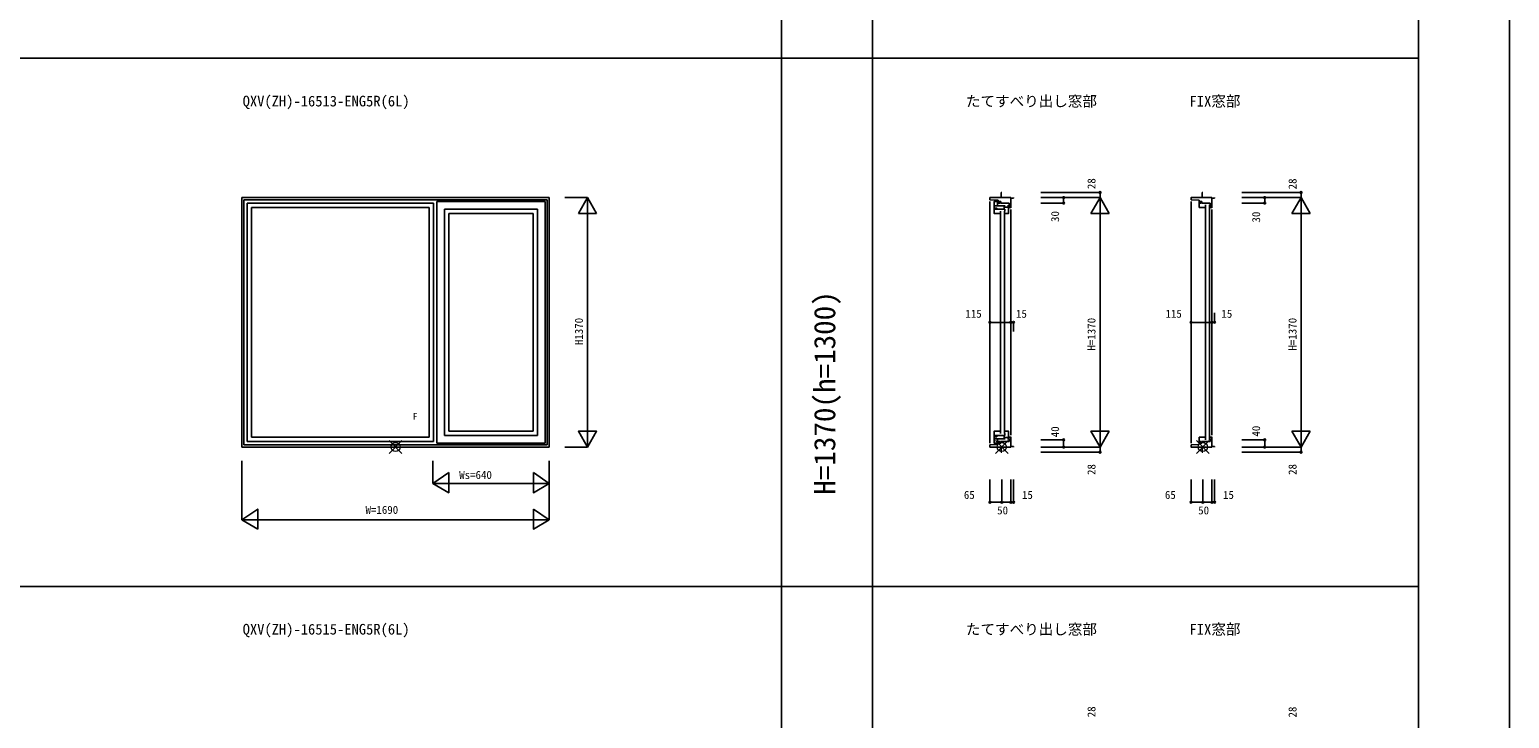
# Model space of a CAD drawing. Units: millimetres, scale not verified. Extents: x -13750 to 13750, y -10000 to 10000.
# Drawn here: x 5616 to 13750, y -4225 to -443 of the extents above; entities that cross this region are included whole.
import ezdxf
from ezdxf.enums import TextEntityAlignment as Align

# ---------------------------------------------------------------- set-up
doc = ezdxf.new("R2010")
doc.units = ezdxf.units.MM
doc.header["$LTSCALE"] = 50
for name, color, linetype in [('0-0_0', 7, 'Continuous'), ('0-1_YKK_A1', 4, 'Continuous'), ('0-3_YKK_C1', 4, 'Continuous'), ('0-4_YKK_F1', 7, 'Continuous'), ('0-6_YKK_N1', 2, 'Continuous')]:
    doc.layers.add(name, color=color, linetype=linetype)
doc.layers.add('0-5_YKK_IN', color=1, linetype='Continuous', lineweight=18)
doc.styles.add('ＭＳ ゴシック', font='')
doc.styles.get('ＭＳ ゴシック').set_extended_font_data('MS Gothic')

msp = doc.modelspace()

# ---------------------------------------------------------------- linework, layer by layer
at = {"layer": '0-1_YKK_A1'}
for p, q in [((6782.73, -1365), (6782.73, -2735)), ((6782.73, -1365), (8472.73, -1365)), ((6794.73, -1377), (6794.73, -2722.97)), ((6794.73, -1377), (8460.73, -1377)), ((8460.73, -1377), (8460.73, -2722.97)), ((8472.73, -1365), (8472.73, -2735)), ((6812.73, -1395), (6812.73, -2705)), ((6812.73, -1395), (7835.73, -1395)), ((6836.73, -1419), (6836.73, -2681)), ((6836.73, -1419), (7811.73, -1419)), ((7811.73, -1419), (7811.73, -2681)), ((7835.73, -1395), (7835.73, -2705)), ((7854.73, -1387), (7854.73, -2713)), ((8449.73, -1387), (7854.73, -1387)), ((7896.73, -1429), (7896.73, -2671)), ((7896.73, -1429), (8407.73, -1429)), ((7920.73, -1453), (7920.73, -2647)), ((7920.73, -1453), (8383.73, -1453)), ((8383.73, -1453), (8383.73, -2647)), ((8407.73, -1429), (8407.73, -2671)), ((8449.73, -1387), (8449.73, -2713)), ((6836.73, -2681), (7811.73, -2681)), ((7896.73, -2671), (8407.73, -2671)), ((7920.73, -2647), (8383.73, -2647)), ((6782.73, -2735), (8472.73, -2735)), ((6794.73, -2722.97), (8460.73, -2722.97)), ((6812.73, -2705), (7835.73, -2705)), ((8449.73, -2713), (7854.73, -2713))]:
    msp.add_line(p, q, dxfattribs=at)
at = {"layer": '0-3_YKK_C1'}
for p, q in [((10940, -1379.36), (10895, -1377)), ((10940, -1379.36), (10940, -1395)), ((10956.6, -1337), (10960, -1337)), ((10956.6, -1365), (11010, -1365)), ((11010, -1369), (11010, -1365)), ((11025, -1369), (11010, -1369)), ((11010, -1369), (11010, -1421)), ((11025, -1369), (11025, -1365)), ((12045, -1379.36), (12000, -1377)), ((12045, -1379.36), (12045, -1395)), ((12061.6, -1337), (12065, -1337)), ((12061.6, -1365), (12115, -1365)), ((12115, -1369), (12115, -1365)), ((12130, -1369), (12115, -1369)), ((12115, -1369), (12115, -1421)), ((12130, -1369), (12130, -1365)), ((10895, -1387), (10895, -2713)), ((10979, -1411), (10918, -1411)), ((10940, -1385.8), (10954.5, -1385.8)), ((10940, -1395), (10951, -1395)), ((10952, -1439), (10952, -2661)), ((10954.5, -1385.8), (10954.5, -1395)), ((10954.5, -1395), (11000, -1395)), ((10973.6, -1429), (10973.6, -1411)), ((10973.6, -1417.7), (10996, -1417.7)), ((10974, -1439), (10974, -2661)), ((11000, -1395), (11000, -1407)), ((11010, -1407), (11000, -1407)), ((11000, -1407), (11000, -1411.2)), ((11000, -1419), (11000, -1414.7)), ((11010, -1419), (11000, -1419)), ((11010, -1431), (11010, -2669)), ((12000, -1387), (12000, -2713)), ((12045, -1385.8), (12059.5, -1385.8)), ((12045, -1395), (12056, -1395)), ((12059.5, -1385.8), (12059.5, -1395)), ((12059.5, -1395), (12105, -1395)), ((12079, -1405), (12079, -2695)), ((12101, -1405), (12101, -2695)), ((12105, -1395), (12105, -1407)), ((12115, -1407), (12105, -1407)), ((12105, -1407), (12105, -1411.2)), ((12105, -1419), (12105, -1414.7)), ((12115, -1419), (12105, -1419)), ((12115, -1431), (12115, -2669)), ((10973.6, -2671), (10973.6, -2689)), ((10973.6, -2682.3), (10996, -2682.3)), ((11010, -2681), (11000, -2681)), ((11000, -2681), (11000, -2685.3)), ((11010, -2731), (11010, -2679)), ((12115, -2681), (12105, -2681)), ((12105, -2681), (12105, -2685.3)), ((12115, -2731), (12115, -2679)), ((10940, -2720.64), (10895, -2723)), ((10979, -2689), (10918, -2689)), ((10940, -2720.64), (10940, -2705)), ((10940, -2705), (10951, -2705)), ((10940, -2714.2), (10954.5, -2714.2)), ((10954.5, -2714.2), (10954.5, -2705)), ((10954.5, -2705), (11000, -2705)), ((10956.6, -2735), (11010, -2735)), ((10956.6, -2763), (10960, -2763)), ((11000, -2693), (11000, -2688.8)), ((11010, -2693), (11000, -2693)), ((11000, -2705), (11000, -2693)), ((11025, -2731), (11010, -2731)), ((11010, -2731), (11010, -2735)), ((11025, -2731), (11025, -2735)), ((12045, -2720.64), (12000, -2723)), ((12045, -2720.64), (12045, -2705)), ((12045, -2705), (12056, -2705)), ((12045, -2714.2), (12059.5, -2714.2)), ((12059.5, -2714.2), (12059.5, -2705)), ((12059.5, -2705), (12105, -2705)), ((12061.6, -2735), (12115, -2735)), ((12061.6, -2763), (12065, -2763)), ((12105, -2693), (12105, -2688.8)), ((12115, -2693), (12105, -2693)), ((12105, -2705), (12105, -2693)), ((12130, -2731), (12115, -2731)), ((12115, -2731), (12115, -2735)), ((12130, -2731), (12130, -2735))]:
    msp.add_line(p, q, dxfattribs=at)
for points in [[(10956.6, -1337), (10956.6, -1365), (10895, -1365), (10895, -1377)], [(12061.6, -1337), (12061.6, -1365), (12000, -1365), (12000, -1377)], [(10937, -1411), (10937, -1387), (10918, -1387), (10918, -1429), (10929, -1429)], [(10918, -1422.2), (10932.5, -1422.2), (10932.5, -1429), (10975.9, -1429), (10975.9, -1439.5), (10975, -1439.5), (10975, -1453)], [(10918.7, -1429), (10918.7, -1453), (10954, -1453)], [(10973, -1453), (10996, -1453), (10996, -1411), (10992, -1411)], [(12045.7, -1395), (12045.7, -1419), (12081, -1419)], [(10918, -2677.8), (10932.5, -2677.8), (10932.5, -2671), (10975.9, -2671), (10975.9, -2660.5), (10975, -2660.5), (10975, -2647)], [(10937, -2689), (10937, -2713), (10918, -2713), (10918, -2671), (10929, -2671)], [(10918.7, -2671), (10918.7, -2647), (10954, -2647)], [(10973, -2647), (10996, -2647), (10996, -2689), (10992, -2689)], [(12045.7, -2705), (12045.7, -2681), (12081, -2681)], [(10956.6, -2763), (10956.6, -2735), (10895, -2735), (10895, -2723)], [(12061.6, -2763), (12061.6, -2735), (12000, -2735), (12000, -2723)]]:
    msp.add_lwpolyline(points, dxfattribs=at)
at = {"layer": '0-4_YKK_F1'}
for p, q in [((13750, -10000), (13750, 10000)), ((9750, -10000), (9750, 9500)), ((10250, -10000), (10250, 9500)), ((13250, -10000), (13250, 9500)), ((-13750, -600), (13250, -600)), ((-13750, -3500), (13250, -3500))]:
    msp.add_line(p, q, dxfattribs=at)
at = {"layer": '0-5_YKK_IN'}
for p, q in [((7663.09, -2699.64), (7592.38, -2770.36)), ((7663.09, -2770.36), (7592.38, -2699.64)), ((10924.65, -2699.65), (10995.36, -2770.36)), ((10924.65, -2770.36), (10995.36, -2699.65)), ((12029.64, -2699.64), (12100.36, -2770.36)), ((12029.64, -2770.36), (12100.36, -2699.64))]:
    msp.add_line(p, q, dxfattribs=at)
for centre in [(7627.73, -2735), (10960, -2735), (12065, -2735)]:
    msp.add_circle(centre, 25, dxfattribs=at)
at = {"layer": '0-6_YKK_N1'}
for p, q in [((8682.73, -1365), (8557.73, -1365)), ((8632.73, -1451.6), (8682.73, -1365)), ((8682.73, -2735), (8682.73, -1365)), ((8682.73, -1365), (8732.73, -1451.6)), ((11175, -1337), (11500, -1337)), ((11175, -1365), (11500, -1365)), ((11450, -1451.6), (11500, -1365)), ((11500, -1337), (11500, -1365)), ((11500, -1365), (11550, -1451.6)), ((12280, -1337), (12605, -1337)), ((12280, -1365), (12605, -1365)), ((12405, -1395), (12405, -1365)), ((12555, -1451.6), (12605, -1365)), ((12605, -1365), (12605, -1337)), ((12605, -2735), (12605, -1365)), ((12655, -1451.6), (12605, -1365)), ((8732.73, -1451.6), (8632.73, -1451.6)), ((11550, -1451.6), (11450, -1451.6)), ((12280, -1395), (12405, -1395)), ((12555, -1451.6), (12655, -1451.6)), ((12130, -2050), (12130, -1998)), ((10895, -2050), (11009.89, -2050)), ((11009.89, -2050), (11025, -2050)), ((11025, -2100), (11025, -2050)), ((12115, -2050), (12000, -2050)), ((12130, -2050), (12115, -2050)), ((11500, -2735), (11550, -2648.4)), ((12555, -2648.4), (12605, -2735)), ((12555, -2648.4), (12655, -2648.4)), ((12655, -2648.4), (12605, -2735)), ((8557.73, -2735), (8682.73, -2735)), ((11175, -2695), (11300, -2695)), ((11175, -2735), (11500, -2735)), ((11175, -2763), (11500, -2763)), ((11300, -2695), (11300, -2735)), ((12280, -2735), (12605, -2735)), ((12280, -2763), (12605, -2763)), ((12605, -2763), (12605, -2735)), ((6782.73, -2810), (6782.73, -3135)), ((7832.73, -2810), (7832.73, -2935)), ((8472.73, -3135), (8472.73, -2810)), ((7919.96, -2875.36), (7832.73, -2935)), ((7919.96, -2975.36), (7919.96, -2875.36)), ((8385.5, -2875.36), (8472.73, -2935)), ((8385.5, -2975.36), (8385.5, -2875.36)), ((10895, -2913), (10895, -3038)), ((10960, -2913), (10960, -3038)), ((11010, -2913), (11010, -3038)), ((11025, -2913), (11025, -3038)), ((12000, -2913), (12000, -3038)), ((12065, -2913), (12065, -3038)), ((12115, -2913), (12115, -3038)), ((12130, -2913), (12130, -3038)), ((7832.73, -2935), (8472.73, -2935)), ((8385.5, -3075.36), (8472.73, -3135)), ((8385.5, -3175.36), (8385.5, -3075.36)), ((10895, -3038), (10960, -3038)), ((12000, -3038), (12065, -3038)), ((6782.73, -3135), (8472.73, -3135)), ((6782.73, -3135), (6869.96, -3185.36)), ((6869.96, -3185.36), (6869.96, -3175.36))]:
    msp.add_line(p, q, dxfattribs=at)
for points in [[(11175, -1395), (11300, -1395), (11300, -1365)], [(11500, -1365), (11500, -2735), (11500, -2763)], [(11550, -2648.4), (11450, -2648.4), (11500, -2735)], [(12280, -2695), (12405, -2695), (12405, -2735)], [(7832.73, -2935), (7919.96, -2985.36), (7919.96, -2975.36)], [(8472.73, -2935), (8385.5, -2985.36), (8385.5, -2975.36)], [(6869.96, -3175.36), (6869.96, -3075.36), (6782.73, -3135)], [(10960, -3038), (11010, -3038), (11025, -3038)], [(12065, -3038), (12115, -3038), (12130, -3038)], [(8472.73, -3135), (8385.5, -3185.36), (8385.5, -3175.36)]]:
    msp.add_lwpolyline(points, dxfattribs=at)
msp.add_lwpolyline([(8682.73, -2735), (8732.73, -2648.4), (8632.73, -2648.4)], close=True, dxfattribs=at)
for centre in [(11300, -1365), (11500, -1337), (12405, -1365), (12605, -1337), (11300, -1395), (12405, -1395), (10895, -2050), (11009.89, -2050), (11025, -2050), (12000, -2050), (12115, -2050), (12130, -2050), (11300, -2695), (11300, -2735), (11500, -2763), (12405, -2695), (12405, -2735), (12605, -2763), (10895, -3038), (10960, -3038), (11010, -3038), (11025, -3038), (12000, -3038), (12065, -3038), (12115, -3038), (12130, -3038)]:
    msp.add_circle(centre, 5, dxfattribs=at)

# ---------------------------------------------------------------- texts
at = {"layer": '0-0_0', "style": 'ＭＳ ゴシック'}
for s, p in [('QXV(ZH)-16513-ENG5R(6L)', (6787.5, -882)), ('たてすべり出し窓部', (10763, -882.5)), ('FIX窓部', (11992, -882.5)), ('QXV(ZH)-16515-ENG5R(6L)', (6787.5, -3782)), ('たてすべり出し窓部', (10763, -3782.5)), ('FIX窓部', (11992, -3782.5))]:
    msp.add_text(s, height=58.65, dxfattribs=at).set_placement(p, align=Align.BOTTOM_LEFT)
at = {"layer": '0-0_0', "color": 3, "style": 'ＭＳ ゴシック'}
msp.add_text('H=1370(h=1300)', height=117.3, rotation=90, dxfattribs=at).set_placement((10080, -2996.67), align=Align.BOTTOM_LEFT)
at = {"layer": '0-1_YKK_A1', "style": 'ＭＳ ゴシック'}
msp.add_text('F', height=36.66, dxfattribs=at).set_placement((7722.71, -2595), align=Align.BOTTOM_LEFT)
at = {"layer": '0-6_YKK_N1', "style": 'ＭＳ ゴシック'}
for s, p in [('28', (11488, -1318.6)), ('28', (12593, -1319.82)), ('30', (11288, -1498.89)), ('30', (12393, -1501.93)), ('H1370', (8670.73, -2175)), ('H=1370', (11488, -2205)), ('H=1370', (12593, -2205)), ('40', (11288, -2680.92)), ('40', (12393, -2677.48)), ('28', (11488, -2888.24)), ('28', (12593, -2887.86)), ('28', (11488, -4218.6)), ('28', (12593, -4219.82))]:
    msp.add_text(s, height=43.99, rotation=90, dxfattribs=at).set_placement(p, align=Align.BOTTOM_LEFT)
for s, p in [('115', (10760.01, -2038)), ('15', (11038.14, -2038)), ('115', (11859.76, -2038)), ('15', (12166.95, -2038)), ('Ws=640', (7977.73, -2923)), ('65', (10751.48, -3032.91)), ('15', (11070.94, -3032.91)), ('65', (11856.48, -3032.91)), ('15', (12175.94, -3032.91)), ('W=1690', (7462.73, -3114.78)), ('50', (10934.49, -3117.72)), ('50', (12039.49, -3117.72))]:
    msp.add_text(s, height=43.99, dxfattribs=at).set_placement(p, align=Align.BOTTOM_LEFT)

doc.saveas('drawing.dxf')
